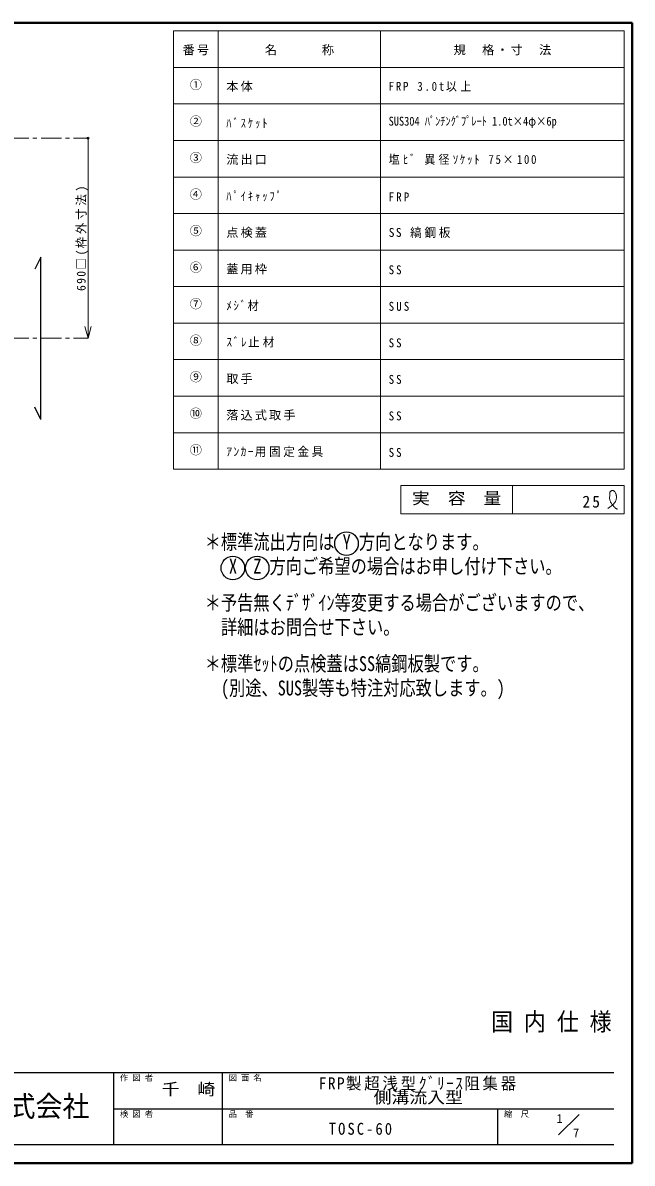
# Model space of a CAD drawing. Units: millimetres at full size, sheet at 1:7; details may follow other scales. Extents: x -1486 to 1349, y -951 to 1016.
# Drawn here: x 298 to 1349, y -951 to 1016 of the extents above; entities that cross this region are included whole.
import ezdxf
from ezdxf.enums import TextEntityAlignment as Align

# ---------------------------------------------------------------- set-up
doc = ezdxf.new("R2010")
doc.units = ezdxf.units.MM
doc.header["$LTSCALE"] = 7
doc.header["$PDMODE"] = 32
doc.header["$PDSIZE"] = 3.5
doc.linetypes.add('CHAIN1', pattern=[8, 5, -1, 1, -1])
doc.layers.add('0-0', color=4, linetype='Continuous', lineweight=9)
doc.styles.add('ＭＳ ゴシック', font='')
doc.styles.get('ＭＳ ゴシック').set_extended_font_data('MS Gothic')

msp = doc.modelspace()

# ---------------------------------------------------------------- linework, layer by layer
at = {"layer": '0-0', "color": 1, "lineweight": 40}
for p, q in [((1349.039, 1016.339), (-1485.961, 1016.339)), ((1349.039, -950.661), (1349.039, 1016.339)), ((1349.039, -950.661), (-1485.961, -950.661))]:
    msp.add_line(p, q, dxfattribs=at)
at = {"layer": '0-0', "color": 3, "lineweight": 18}
for p, q in [((1335.039, 1002.339), (558.039, 1002.339)), ((558.039, 246.339), (558.039, 1002.339)), ((635.039, 246.339), (635.039, 1002.339)), ((915.039, 246.339), (915.039, 1002.339)), ((1335.039, 246.339), (1335.039, 1002.339)), ((1335.039, 939.339), (558.039, 939.339)), ((1335.039, 876.339), (558.039, 876.339)), ((1335.039, 813.339), (558.039, 813.339)), ((1335.039, 750.339), (558.039, 750.339)), ((1335.039, 687.339), (558.039, 687.339)), ((1335.039, 624.339), (558.039, 624.339)), ((1335.039, 561.339), (558.039, 561.339)), ((1335.039, 498.339), (558.039, 498.339)), ((1335.039, 435.339), (558.039, 435.339)), ((1335.039, 372.339), (558.039, 372.339)), ((1335.039, 309.339), (558.039, 309.339)), ((1335.039, 246.339), (558.039, 246.339)), ((950.039, 218.339), (1335.039, 218.339)), ((950.039, 169.339), (950.039, 218.339)), ((1142.539, 169.339), (1142.539, 218.339)), ((1335.039, 218.339), (1335.039, 169.339)), ((950.039, 169.339), (1335.039, 169.339))]:
    msp.add_line(p, q, dxfattribs=at)
at = {"layer": '0-0', "linetype": 'CHAIN1'}
for p, q in [((105.539, 817.339), (410.539, 817.339)), ((-734.461, 472.339), (410.539, 472.339))]:
    msp.add_line(p, q, dxfattribs=at)
at = {"layer": '0-0'}
for q in [(410.539, 817.339), (405.104, 492.624), (415.974, 492.624)]:
    msp.add_line((410.539, 472.339), q, dxfattribs=at)
at = {"layer": '0-0', "color": 5, "lineweight": 25}
for p, q in [((329.406, 612.339), (318.906, 591.339)), ((329.406, 332.339), (329.406, 612.339)), ((329.406, 332.339), (318.906, 353.339))]:
    msp.add_line(p, q, dxfattribs=at)
at = {"layer": '0-0', "color": 6, "lineweight": 25}
for p, q in [((-68.461, -794.161), (1317.539, -794.161)), ((455.039, -919.161), (455.039, -794.161)), ((642.539, -919.161), (642.539, -794.161)), ((455.039, -856.661), (1317.539, -856.661)), ((1117.539, -919.161), (1117.539, -856.661)), ((1317.539, -919.161), (-68.461, -919.161))]:
    msp.add_line(p, q, dxfattribs=at)
at = {"layer": '0-0', "color": 7, "lineweight": 18}
msp.add_line((1222.184, -902.016), (1257.539, -866.661), dxfattribs=at)
at = {"layer": '0-0'}
for points in [[(1306.783, 178.423), (1307.522, 178.922), (1308.794, 179.788), (1310.059, 180.668), (1311.313, 181.574), (1312.551, 182.514), (1313.768, 183.497), (1314.463, 184.092), (1315.289, 184.835), (1316.662, 186.185), (1317.942, 187.618), (1319.093, 189.134), (1320.081, 190.731), (1320.874, 192.409), (1321.229, 193.418), (1321.425, 194.123), (1321.674, 195.363), (1321.819, 196.629), (1321.866, 197.915), (1321.824, 199.215), (1321.701, 200.522), (1321.595, 201.281), (1321.481, 201.952), (1321.234, 203.095), (1320.907, 204.209), (1320.486, 205.275), (1319.954, 206.276), (1319.297, 207.194), (1318.852, 207.682), (1318.544, 207.972), (1317.969, 208.43), (1317.346, 208.823), (1316.681, 209.139), (1315.983, 209.366), (1315.258, 209.49), (1314.829, 209.51), (1314.46, 209.496), (1313.823, 209.404), (1313.203, 209.231), (1312.614, 208.985)], [(1312.614, 208.985), (1312.072, 208.67), (1311.595, 208.293), (1311.355, 208.047), (1311.025, 207.61), (1310.62, 206.759), (1310.385, 205.81), (1310.274, 204.788), (1310.244, 203.722), (1310.253, 202.638), (1310.257, 202.013), (1310.25, 201.167), (1310.209, 199.744), (1310.161, 198.358), (1310.139, 197.003), (1310.178, 195.672), (1310.309, 194.358), (1310.44, 193.601), (1310.596, 192.933), (1310.948, 191.79), (1311.392, 190.661), (1311.917, 189.553), (1312.509, 188.472), (1313.155, 187.425), (1313.549, 186.835), (1313.853, 186.401), (1314.391, 185.669), (1314.945, 184.953), (1315.512, 184.248), (1316.091, 183.55), (1316.679, 182.852), (1317.024, 182.446), (1317.393, 182.012), (1318.04, 181.269), (1318.709, 180.546), (1319.407, 179.865), (1320.145, 179.242), (1320.931, 178.696), (1321.412, 178.423), (1321.624, 178.317)], [(1321.624, 178.317), (1321.998, 178.147), (1322.38, 177.992), (1322.769, 177.849), (1323.163, 177.713), (1323.559, 177.583), (1323.79, 177.509)]]:
    msp.add_lwpolyline(points, dxfattribs=at)
at = {"layer": '0-0', "color": 5, "lineweight": 25}
for centre in [(856.356, 118.006), (660.356, 76.006), (702.356, 76.006)]:
    msp.add_circle(centre, 20.3, dxfattribs=at)
at = {"layer": '0-0'}
msp.add_point((410.539, 817.339), dxfattribs=at)

# ---------------------------------------------------------------- texts
at = {"layer": '0-0', "color": 7, "style": 'ＭＳ ゴシック'}
for s, height, p in [('①', 15.4, (586.039, 897.339)), ('②', 15.4, (586.039, 834.339)), ('③', 15.4, (586.039, 771.339)), ('④', 15.4, (586.039, 708.339)), ('⑤', 15.4, (586.039, 645.339)), ('⑥', 15.4, (586.039, 582.339)), ('⑦', 15.4, (586.039, 519.339)), ('⑧', 15.4, (586.039, 456.339)), ('⑨', 15.4, (586.039, 393.339)), ('⑩', 15.4, (586.039, 330.339)), ('⑪', 15.4, (586.039, 267.339)), ('作 図 者', 10.26, (465.539, -811.661)), ('図 面 名', 10.26, (653.039, -811.661)), ('検 図 者', 10.26, (465.539, -874.161)), ('品\u3000番', 10.26, (653.039, -874.161)), ('縮\u3000尺', 10.26, (1128.039, -874.161)), ('1', 15.4, (1218.628, -885.927)), ('7', 15.4, (1247.132, -910.693))]:
    msp.add_text(s, height=height, dxfattribs=at).set_placement(p, align=Align.BOTTOM_LEFT)
for s, height, width, p in [('SUS304 ﾊﾟﾝﾁﾝｸﾞﾌﾟﾚｰﾄ 1.0t×4φ×6p', 15.4, 0.85, (929.039, 834.339)), ('実\u3000容\u3000量', 20.53, 1.1, (969.289, 179.839)), ('＊標準流出方向は Y 方向となります。', 25.66, 0.8, (611.706, 100.506)), (' X  Z 方向ご希望の場合はお申し付け下さい。', 25.66, 0.8, (639.706, 58.506)), ('＊予告無くﾃﾞｻﾞｲﾝ等変更する場合がございますので、', 25.66, 0.8, (611.706, -4.494)), ('詳細はお問合せ下さい。', 25.66, 0.8, (639.706, -46.494)), ('＊標準ｾｯﾄの点検蓋はSS縞鋼板製です。', 25.66, 0.8, (611.706, -109.494)), ('(別途、SUS製等も特注対応致します。)', 25.66, 0.8, (639.706, -151.494)), ('国 内 仕 様', 30.79, 0.9, (1105.789, -731.161)), ('千\u3000崎', 20.53, 1.1, (537.539, -839.411)), ('側溝流入型', 20.53, 1.1, (903.039, -853.411)), ('工業株式会社', 35.92, 0.95, (133.789, -881.161))]:
    msp.add_text(s, height=height, dxfattribs=dict(at, width=width)).set_placement(p, align=Align.BOTTOM_LEFT)
at = {"layer": '0-0', "color": 7, "attachment_point": 7, "style": 'ＭＳ ゴシック'}
for s, insert, char_height in [('\\T1.17;番号', (573.789, 960.339), 15.4), ('\\T1.17;名\u3000\u3000\u3000称', (715.539, 960.339), 15.4), ('\\T1.17;規\u3000格・寸\u3000法', (1041.039, 960.339), 15.4), ('\\T1.17;本体', (649.039, 897.339), 15.4), ('\\T1.31;\\W0.9;FRP\\~3.0t以上', (929.039, 897.339), 15.4), ('\\T1.39;\\W0.85;ﾊﾞｽｹｯﾄ', (649.039, 834.339), 15.4), ('\\T1.17;流出口', (649.039, 771.339), 15.4), ('\\T1.3;\\W0.9;塩ﾋﾞ\\~異径ｿｹｯﾄ\\~75×100', (929.039, 771.339), 15.4), ('\\T1.39;\\W0.85;ﾊﾟｲｷｬｯﾌﾟ', (649.039, 708.339), 15.4), ('\\T1.38;\\W0.9;FRP', (929.039, 708.339), 15.4), ('\\T1.17;点検蓋', (649.039, 645.339), 15.4), ('\\T1.24;\\W0.95;SS\\~縞鋼板', (929.039, 645.339), 15.4), ('\\T1.17;蓋用枠', (649.039, 582.339), 15.4), ('\\T1.36;\\W0.9;SS', (929.039, 582.339), 15.4), ('\\T1.3;\\W0.9;ﾒｼﾞ材', (649.039, 519.339), 15.4), ('\\T1.38;\\W0.9;SUS', (929.039, 519.339), 15.4), ('\\T1.26;\\W0.95;ｽﾞﾚ止材', (649.039, 456.339), 15.4), ('\\T1.36;\\W0.9;SS', (929.039, 456.339), 15.4), ('\\T1.17;取手', (649.039, 393.339), 15.4), ('\\T1.36;\\W0.9;SS', (929.039, 393.339), 15.4), ('\\T1.17;落込式取手', (649.039, 330.339), 15.4), ('\\T1.36;\\W0.9;SS', (929.039, 330.339), 15.4), ('\\T1.23;\\W0.95;ｱﾝｶｰ用固定金具', (649.039, 267.339), 15.4), ('\\T1.36;\\W0.9;SS', (929.039, 267.339), 15.4), ('\\T1.27;\\W0.95;25', (1263.289, 179.839), 20.53), ('\\T1.18;\\W0.95;FRP製超浅型ｸﾞﾘｰｽ阻集器', (808.539, -825.411), 20.53), ('\\T1.28;\\W0.9;TOSC-60', (825.789, -901.911), 20.53)]:
    msp.add_mtext(s, dxfattribs=dict(at, insert=insert, char_height=char_height))
at = {"layer": '0-0', "color": 7, "insert": (410.539, 553.839), "char_height": 15.4, "attachment_point": 7, "rotation": 90, "style": 'ＭＳ ゴシック'}
msp.add_mtext('\\T1.23;\\W0.95;690□(枠外寸法)', dxfattribs=at)

doc.saveas('drawing.dxf')
